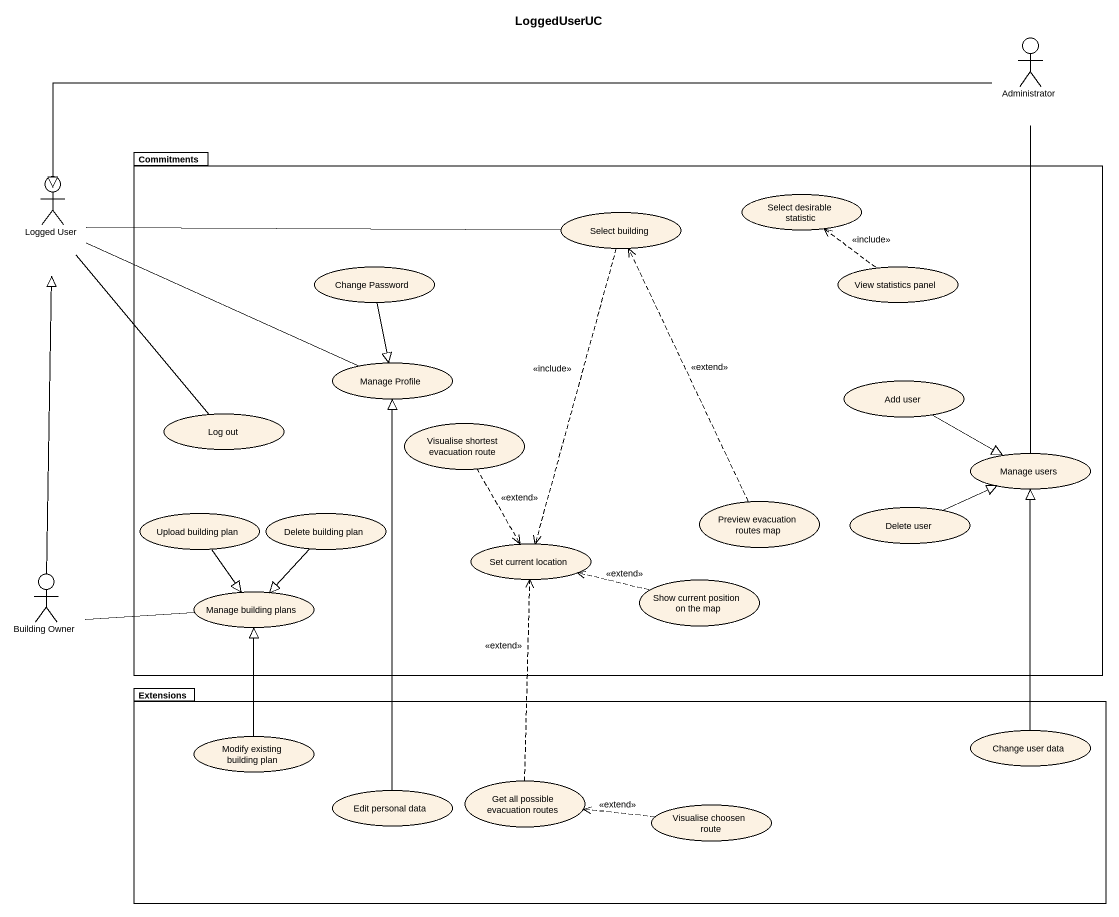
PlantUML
@startuml
title LoggedUserUC
actor Administrator
package Commitments {
  usecase "Select desirable statistic" as Select_desirable_statistic
  usecase "Select building" as Select_building
  usecase "Change Password" as Change_Password
  usecase "View statistics panel" as View_statistics_panel
  usecase "Manage Profile" as Manage_Profile
  usecase "Add user" as Add_user
  usecase "Log out" as Log_out
  usecase "Visualise shortest evacuation route" as Visualise_shortest
  usecase "Manage users" as Manage_users
  usecase "Preview evacuation routes map" as Preview_evacuation_routes
  usecase "Delete user" as Delete_user
  usecase "Upload building plan" as Upload_building_plan
  usecase "Delete building plan" as Delete_building_plan
  usecase "Set current location" as Set_current_location
  usecase "Show current position on the map" as Show_current_position_on
  usecase "Manage building plans" as Manage_building_plans
}
actor "Logged User" as Logged_User
actor "Building Owner" as Building_Owner
package Extensions {
  usecase "Modify existing building plan" as Modify_existing_building
  usecase "Change user data" as Change_user_data
  usecase "Edit personal data" as Edit_personal_data
  usecase "Get all possible evacuation routes" as Get_all_possible_evacuation
  usecase "Visualise choosen route" as Visualise_choosen_route
}
Administrator -left-|> Logged_User
Administrator -- Manage_users
Logged_User -right- Select_building
Logged_User -right- Manage_Profile
Logged_User -- Log_out
Select_building ..> Set_current_location : <<include>>
Change_Password --|> Manage_Profile
View_statistics_panel .up.> Select_desirable_statistic : <<include>>
Add_user -right-|> Manage_users
Visualise_shortest ..> Set_current_location : <<extend>>
Preview_evacuation_routes .up.> Select_building : <<extend>>
Delete_user -right-|> Manage_users
Upload_building_plan --|> Manage_building_plans
Delete_building_plan --|> Manage_building_plans
Building_Owner -up-|> Logged_User
Building_Owner -right- Manage_building_plans
Show_current_position_on .left.> Set_current_location : <<extend>>
Modify_existing_building -up-|> Manage_building_plans
Change_user_data -up-|> Manage_users
Edit_personal_data -up-|> Manage_Profile
Get_all_possible_evacuation .up.> Set_current_location : <<extend>>
Visualise_choosen_route .left.> Get_all_possible_evacuation : <<extend>>
@enduml
